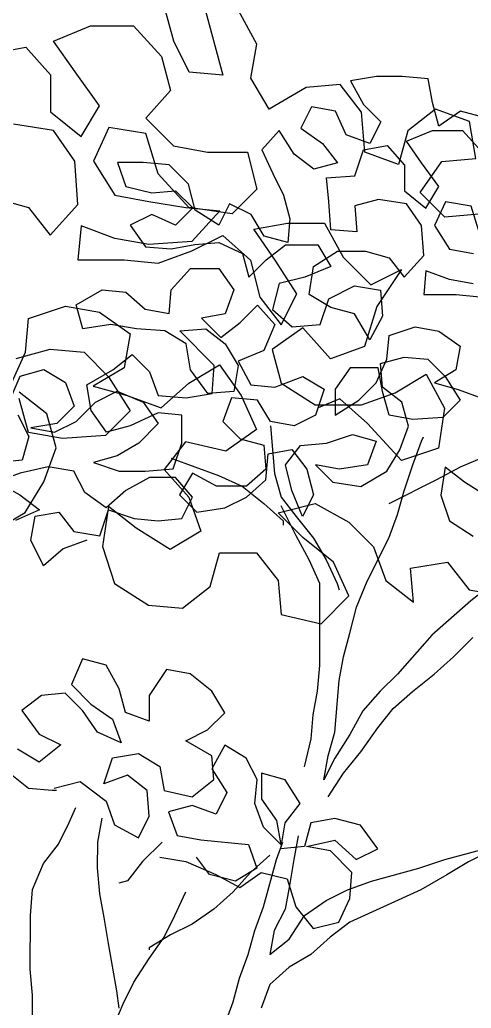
# Model space of a CAD drawing. Header units: millimetres. Extents: x -249630 to 95394, y -188036 to 109963.
# Drawn here: x -72326.8 to -72138.3, y 97045.8 to 97458.7 of the extents above; entities that cross this region are included whole.
import ezdxf

# ---------------------------------------------------------------- set-up
doc = ezdxf.new("R2010")
doc.units = ezdxf.units.MM
doc.layers.add('AHojas', color=86, linetype='Continuous')
doc.layers.add('ATronco', color=36, linetype='Continuous')

# ---------------------------------------------------------------- blocks, each defined once
blk = doc.blocks.new('Arbol_01')
at = {"layer": 'AHojas'}
for p, q in [((0.38707, 2.15271), (0.37471, 2.15066)), ((0.37471, 2.15066), (0.38088, 2.13933)), ((0.39943, 2.1527), (0.38707, 2.15271)), ((0.41178, 2.15165), (0.39943, 2.1527)), ((0.41383, 2.14033), (0.41178, 2.15165)), ((0.35617, 2.13832), (0.35101, 2.12803)), ((0.36749, 2.13625), (0.35617, 2.13832)), ((0.38088, 2.13933), (0.38911, 2.13108)), ((0.41691, 2.129), (0.41383, 2.14033)), ((0.37263, 2.12492), (0.36749, 2.13625)), ((0.42721, 2.13619), (0.41691, 2.129)), ((0.43854, 2.1331), (0.42721, 2.13619)), ((0.38911, 2.13108), (0.38395, 2.12079)), ((0.35101, 2.12803), (0.3613, 2.12081)), ((0.34071, 2.12701), (0.33247, 2.11775)), ((0.34791, 2.11567), (0.34071, 2.12701)), ((0.38395, 2.12079), (0.37263, 2.12492)), ((0.40146, 2.1218), (0.41382, 2.12694)), ((0.41382, 2.12694), (0.42823, 2.12693)), ((0.42823, 2.12693), (0.43749, 2.11662)), ((0.3613, 2.12081), (0.3685, 2.11154)), ((0.40866, 2.1115), (0.40146, 2.1218)), ((0.33247, 2.11775), (0.3376, 2.10642)), ((0.37673, 2.10535), (0.38086, 2.1177)), ((0.38086, 2.1177), (0.39219, 2.11975)), ((0.39219, 2.11975), (0.40042, 2.11048)), ((0.35717, 2.10846), (0.34791, 2.11567)), ((0.26347, 2.11163), (0.26758, 2.1003)), ((0.27583, 2.11162), (0.26347, 2.11163)), ((0.28818, 2.11058), (0.27583, 2.11162)), ((0.3685, 2.11154), (0.35717, 2.10846)), ((0.41688, 2.10017), (0.40866, 2.1115)), ((0.29744, 2.1013), (0.28818, 2.11058)), ((0.40042, 2.11048), (0.40041, 2.09812)), ((0.3376, 2.10642), (0.34274, 2.09611)), ((0.36334, 2.10433), (0.37673, 2.10535)), ((0.36436, 2.09301), (0.36334, 2.10433)), ((0.30052, 2.08895), (0.29744, 2.1013)), ((0.26758, 2.1003), (0.27993, 2.0972)), ((0.27993, 2.0972), (0.29126, 2.09822)), ((0.29126, 2.09822), (0.29949, 2.08998)), ((0.40041, 2.09812), (0.4107, 2.08987)), ((0.4107, 2.08987), (0.41688, 2.10017)), ((0.34274, 2.09611), (0.34582, 2.08479)), ((0.317, 2.09202), (0.31184, 2.08173)), ((0.32729, 2.08686), (0.317, 2.09202)), ((0.36538, 2.07962), (0.36436, 2.09301)), ((0.38805, 2.09401), (0.37672, 2.09094)), ((0.37672, 2.09094), (0.37774, 2.07858)), ((0.40143, 2.09194), (0.38805, 2.09401)), ((0.40863, 2.08164), (0.40143, 2.09194)), ((0.41997, 2.09295), (0.41481, 2.08163)), ((0.43232, 2.09088), (0.41997, 2.09295)), ((0.43643, 2.07749), (0.43232, 2.09088)), ((0.29949, 2.08998), (0.29125, 2.08175)), ((0.31184, 2.08173), (0.30052, 2.08895)), ((0.27992, 2.08691), (0.26962, 2.08177)), ((0.29125, 2.08175), (0.27992, 2.08691)), ((0.33346, 2.07656), (0.32729, 2.08686)), ((0.34582, 2.08479), (0.34478, 2.07346)), ((0.26962, 2.08177), (0.27682, 2.07146)), ((0.40965, 2.06722), (0.40863, 2.08164)), ((0.41481, 2.08163), (0.422, 2.0703)), ((0.37774, 2.07858), (0.36538, 2.07962)), ((0.34478, 2.07346), (0.33346, 2.07656)), ((0.27682, 2.07146), (0.28918, 2.07042)), ((0.28918, 2.07042), (0.3005, 2.07247)), ((0.3005, 2.07247), (0.31183, 2.07349)), ((0.31183, 2.07349), (0.32315, 2.06833)), ((0.33448, 2.06523), (0.34375, 2.07243)), ((0.34375, 2.07243), (0.3592, 2.07242)), ((0.3592, 2.07242), (0.36536, 2.06211)), ((0.32315, 2.06833), (0.32623, 2.057)), ((0.35713, 2.06212), (0.36846, 2.06932)), ((0.36846, 2.06932), (0.38185, 2.06931)), ((0.38185, 2.06931), (0.39317, 2.06621)), ((0.422, 2.0703), (0.43333, 2.06823)), ((0.32623, 2.057), (0.33448, 2.06523)), ((0.39317, 2.06621), (0.40037, 2.05693)), ((0.40037, 2.05693), (0.40965, 2.06722)), ((0.28916, 2.05086), (0.29843, 2.06115)), ((0.29843, 2.06115), (0.31182, 2.06113)), ((0.31182, 2.06113), (0.31902, 2.05083)), ((0.36536, 2.06211), (0.353, 2.05698)), ((0.35506, 2.04874), (0.35713, 2.06212)), ((0.41067, 2.06001), (0.40963, 2.04869)), ((0.42199, 2.05588), (0.41067, 2.06001)), ((0.353, 2.05698), (0.34064, 2.0539)), ((0.43332, 2.05381), (0.42199, 2.05588)), ((0.34064, 2.0539), (0.33754, 2.04155)), ((0.36432, 2.04667), (0.37668, 2.05284)), ((0.37668, 2.05284), (0.38904, 2.05077)), ((0.24385, 2.04369), (0.25621, 2.05089)), ((0.25621, 2.05089), (0.26753, 2.04985)), ((0.26753, 2.04985), (0.27679, 2.0416)), ((0.28812, 2.03953), (0.28916, 2.05086)), ((0.31902, 2.05083), (0.31489, 2.03951)), ((0.36535, 2.04255), (0.35506, 2.04874)), ((0.38904, 2.05077), (0.39006, 2.03841)), ((0.40963, 2.04869), (0.42507, 2.04867)), ((0.42507, 2.04867), (0.4364, 2.04763)), ((0.36019, 2.03432), (0.36432, 2.04667)), ((0.24692, 2.03236), (0.24385, 2.04369)), ((0.27679, 2.0416), (0.28812, 2.03953)), ((0.32209, 2.03538), (0.33034, 2.04361)), ((0.33034, 2.04361), (0.33857, 2.03434)), ((0.33754, 2.04155), (0.3468, 2.0333)), ((0.37667, 2.03945), (0.36535, 2.04255)), ((0.31489, 2.03951), (0.30356, 2.03746)), ((0.38387, 2.02709), (0.37667, 2.03945)), ((0.39006, 2.03841), (0.38387, 2.02709)), ((0.30356, 2.03746), (0.31282, 2.02818)), ((0.31282, 2.02818), (0.32209, 2.03538)), ((0.26031, 2.03441), (0.24692, 2.03236)), ((0.27267, 2.03234), (0.26031, 2.03441)), ((0.28605, 2.0313), (0.27267, 2.03234)), ((0.29326, 2.03129), (0.30562, 2.03231)), ((0.30562, 2.03231), (0.31488, 2.02509)), ((0.33857, 2.03434), (0.33341, 2.02199)), ((0.3468, 2.0333), (0.36019, 2.03432)), ((0.39314, 2.02914), (0.4055, 2.03325)), ((0.4055, 2.03325), (0.41682, 2.03118)), ((0.29634, 2.02511), (0.28605, 2.0313)), ((0.30972, 2.0148), (0.29326, 2.03129)), ((0.3921, 2.01781), (0.39314, 2.02914)), ((0.41682, 2.03118), (0.42711, 2.02396)), ((0.29839, 2.01275), (0.29634, 2.02511)), ((0.31488, 2.02509), (0.32105, 2.01479)), ((0.33341, 2.02199), (0.32105, 2.01685)), ((0.42711, 2.02396), (0.42504, 2.01264)), ((0.26132, 2.01279), (0.2706, 2.01998)), ((0.2706, 2.01998), (0.27883, 2.01174)), ((0.389, 2.01576), (0.40033, 2.01884)), ((0.40033, 2.01884), (0.41166, 2.0178)), ((0.32105, 2.01685), (0.32721, 2.00552)), ((0.38694, 2.00649), (0.3921, 2.01781)), ((0.39002, 2.00443), (0.389, 2.01576)), ((0.41166, 2.0178), (0.41989, 2.00955)), ((0.21704, 2.00974), (0.22837, 2.01282)), ((0.22837, 2.01282), (0.23866, 2.00663)), ((0.24896, 2.00559), (0.26132, 2.01279)), ((0.27883, 2.01174), (0.28293, 2.00041)), ((0.30662, 2.00142), (0.29839, 2.01275)), ((0.30868, 2.00142), (0.30972, 2.0148)), ((0.32105, 2.01479), (0.31897, 2.00244)), ((0.37459, 2.01371), (0.36737, 2.00342)), ((0.38797, 2.0137), (0.37459, 2.01371)), ((0.39002, 2.00237), (0.38797, 2.0137)), ((0.42504, 2.01264), (0.41474, 2.00647)), ((0.21188, 1.99739), (0.21704, 2.00974)), ((0.33854, 2.00448), (0.35193, 2.00961)), ((0.35193, 2.00961), (0.36222, 2.00343)), ((0.41989, 2.00955), (0.42709, 1.99822)), ((0.23866, 2.00663), (0.24277, 1.9953)), ((0.25101, 1.99323), (0.24896, 2.00559)), ((0.32721, 2.00552), (0.33854, 2.00448)), ((0.37869, 1.99826), (0.38694, 2.00649)), ((0.41474, 2.00647), (0.42606, 2.00337)), ((0.25307, 1.99735), (0.26337, 2.00249)), ((0.26337, 2.00249), (0.27572, 1.99733)), ((0.31897, 2.00244), (0.30662, 2.00142)), ((0.36222, 2.00343), (0.35809, 1.99107)), ((0.36737, 2.00342), (0.36736, 1.99106)), ((0.39928, 1.99721), (0.39002, 2.00443)), ((0.3931, 1.99104), (0.39002, 2.00237)), ((0.42606, 2.00337), (0.43738, 1.99924)), ((0.28293, 2.00041), (0.29632, 1.99937)), ((0.29632, 1.99937), (0.30868, 2.00142)), ((0.31794, 1.99935), (0.31381, 1.98802)), ((0.3303, 1.99831), (0.31794, 1.99935)), ((0.24277, 1.9953), (0.23453, 1.98707)), ((0.24379, 1.98809), (0.25307, 1.99735)), ((0.27572, 1.99733), (0.28292, 1.98702)), ((0.33647, 1.988), (0.3303, 1.99831)), ((0.36736, 1.99106), (0.37869, 1.99826)), ((0.40236, 1.98588), (0.39928, 1.99721)), ((0.42709, 1.99822), (0.41884, 1.98999)), ((0.25821, 1.98293), (0.25101, 1.99323)), ((0.28293, 1.99217), (0.26953, 1.98601)), ((0.29425, 1.99113), (0.28293, 1.99217)), ((0.216, 1.9912), (0.22114, 1.9809)), ((0.29424, 1.97775), (0.29425, 1.99113)), ((0.35809, 1.99107), (0.34779, 1.98593)), ((0.40443, 1.98897), (0.3931, 1.99104)), ((0.41884, 1.98999), (0.40443, 1.98897)), ((0.23453, 1.98707), (0.22217, 1.98502)), ((0.23349, 1.98295), (0.24379, 1.98809)), ((0.26953, 1.98601), (0.25821, 1.98293)), ((0.28292, 1.98702), (0.27365, 1.97776)), ((0.31381, 1.98802), (0.32204, 1.97978)), ((0.33646, 1.98594), (0.3385, 1.96329)), ((0.34779, 1.98593), (0.33647, 1.988)), ((0.39823, 1.97456), (0.40236, 1.98588)), ((0.22217, 1.98502), (0.23349, 1.98295)), ((0.22114, 1.9809), (0.21804, 1.96958)), ((0.32204, 1.97978), (0.33337, 1.97668)), ((0.36323, 1.97768), (0.37559, 1.98179)), ((0.37559, 1.98179), (0.38691, 1.97869)), ((0.38691, 1.97869), (0.38278, 1.96737)), ((0.40853, 1.97867), (0.40957, 1.98073)), ((0.27365, 1.97776), (0.26334, 1.9716)), ((0.29011, 1.96539), (0.29424, 1.97775)), ((0.33337, 1.97668), (0.33439, 1.96535)), ((0.34365, 1.9674), (0.35087, 1.97666)), ((0.35087, 1.97666), (0.36323, 1.97768)), ((0.33438, 1.9602), (0.33542, 1.97256)), ((0.33542, 1.97256), (0.34675, 1.97461)), ((0.34675, 1.97461), (0.35395, 1.96534)), ((0.39205, 1.96427), (0.39823, 1.97456)), ((0.21804, 1.96958), (0.20671, 1.96856)), ((0.26334, 1.9716), (0.25201, 1.96852)), ((0.28908, 1.97054), (0.31173, 1.96228)), ((0.23039, 1.96648), (0.217, 1.9634)), ((0.24274, 1.96441), (0.23039, 1.96648)), ((0.25201, 1.96852), (0.26437, 1.96439)), ((0.27672, 1.96438), (0.29011, 1.96539)), ((0.33439, 1.96535), (0.32511, 1.95712)), ((0.34673, 1.95504), (0.34365, 1.9674)), ((0.35395, 1.96534), (0.35703, 1.95298)), ((0.35807, 1.96739), (0.3663, 1.95915)), ((0.36939, 1.96532), (0.35807, 1.96739)), ((0.38278, 1.96737), (0.36939, 1.96532)), ((0.42706, 1.9663), (0.41573, 1.96013)), ((0.41985, 1.9663), (0.41778, 1.95292)), ((0.42911, 1.95909), (0.41985, 1.9663)), ((0.217, 1.9634), (0.20567, 1.95929)), ((0.24788, 1.95411), (0.24274, 1.96441)), ((0.26437, 1.96439), (0.27672, 1.96438)), ((0.29937, 1.96333), (0.29319, 1.95303)), ((0.3107, 1.95714), (0.29937, 1.96333)), ((0.31173, 1.96228), (0.32305, 1.95713)), ((0.37968, 1.95707), (0.39205, 1.96427)), ((0.20567, 1.95929), (0.21699, 1.9531)), ((0.27878, 1.96129), (0.26745, 1.95512)), ((0.29114, 1.96127), (0.27878, 1.96129)), ((0.29936, 1.952), (0.29114, 1.96127)), ((0.32511, 1.95198), (0.33438, 1.9602)), ((0.3663, 1.95915), (0.37968, 1.95707)), ((0.44043, 1.95187), (0.42911, 1.95909)), ((0.32511, 1.95712), (0.3107, 1.95714)), ((0.21699, 1.9531), (0.22625, 1.94589)), ((0.25817, 1.94689), (0.24788, 1.95411)), ((0.26745, 1.95512), (0.25817, 1.94689)), ((0.29319, 1.95303), (0.30142, 1.94479)), ((0.35187, 1.94268), (0.34673, 1.95504)), ((0.35703, 1.95298), (0.35187, 1.94268)), ((0.41778, 1.95292), (0.42189, 1.94056)), ((0.29421, 1.94171), (0.29936, 1.952)), ((0.3148, 1.94684), (0.32511, 1.95198)), ((0.22625, 1.94589), (0.21492, 1.94075)), ((0.25507, 1.93351), (0.2592, 1.94586)), ((0.2592, 1.94586), (0.27155, 1.94173)), ((0.30142, 1.94479), (0.3148, 1.94684)), ((0.22212, 1.93148), (0.22419, 1.9428)), ((0.22419, 1.9428), (0.23552, 1.94485)), ((0.23552, 1.94485), (0.24272, 1.93558)), ((0.27155, 1.94173), (0.28288, 1.94069)), ((0.28288, 1.94069), (0.29421, 1.94171)), ((0.42189, 1.94056), (0.43321, 1.93334)), ((0.24272, 1.93558), (0.25507, 1.93351)), ((0.22829, 1.91911), (0.22212, 1.93148)), ((0.24889, 1.93145), (0.23756, 1.92734)), ((0.23756, 1.92734), (0.22829, 1.91911)), ((0.24678, 1.87482), (0.24162, 1.86247)), ((0.2581, 1.87172), (0.24678, 1.87482)), ((0.26427, 1.86039), (0.2581, 1.87172)), ((0.28693, 1.86964), (0.27868, 1.85729)), ((0.29826, 1.86757), (0.28693, 1.86964)), ((0.30855, 1.85932), (0.29826, 1.86757)), ((0.24162, 1.86247), (0.25088, 1.85319)), ((0.26735, 1.84906), (0.26427, 1.86039)), ((0.2272, 1.85733), (0.21793, 1.85014)), ((0.23853, 1.85835), (0.2272, 1.85733)), ((0.24676, 1.85011), (0.23853, 1.85835)), ((0.27868, 1.85729), (0.27867, 1.84493)), ((0.31472, 1.84902), (0.30855, 1.85932)), ((0.25088, 1.85319), (0.26117, 1.84598)), ((0.21793, 1.85014), (0.22615, 1.8388)), ((0.25396, 1.83981), (0.24676, 1.85011)), ((0.27867, 1.84493), (0.26735, 1.84906)), ((0.30647, 1.84079), (0.31472, 1.84902)), ((0.26117, 1.84598), (0.26528, 1.83465)), ((0.26528, 1.83465), (0.25396, 1.83981)), ((0.29617, 1.83565), (0.30647, 1.84079)), ((0.22615, 1.8388), (0.23645, 1.83364)), ((0.23645, 1.83364), (0.22614, 1.82542)), ((0.30852, 1.82843), (0.29617, 1.83565)), ((0.3147, 1.83357), (0.30851, 1.82225)), ((0.32499, 1.82738), (0.3147, 1.83357)), ((0.22614, 1.82542), (0.21585, 1.8316)), ((0.25702, 1.81509), (0.26115, 1.82744)), ((0.26115, 1.82744), (0.27351, 1.82949)), ((0.27351, 1.82949), (0.2838, 1.8233)), ((0.30954, 1.8171), (0.30852, 1.82843)), ((0.33013, 1.81708), (0.32499, 1.82738)), ((0.2838, 1.8233), (0.28585, 1.81198)), ((0.21069, 1.82131), (0.22098, 1.81306)), ((0.30851, 1.82225), (0.31571, 1.81092)), ((0.33219, 1.82017), (0.33218, 1.80781)), ((0.34352, 1.81707), (0.33219, 1.82017)), ((0.26835, 1.8192), (0.25702, 1.81509)), ((0.27761, 1.81198), (0.26835, 1.8192)), ((0.29923, 1.80887), (0.30954, 1.8171)), ((0.32909, 1.80576), (0.33013, 1.81708)), ((0.35071, 1.80574), (0.34352, 1.81707)), ((0.23334, 1.81305), (0.2457, 1.81613)), ((0.2457, 1.81613), (0.25804, 1.80685)), ((0.22098, 1.81306), (0.23231, 1.81202)), ((0.23231, 1.81202), (0.23437, 1.81202)), ((0.27863, 1.79963), (0.27761, 1.81198)), ((0.28585, 1.81198), (0.29923, 1.80887)), ((0.31571, 1.81092), (0.31055, 1.80063)), ((0.25804, 1.80685), (0.26215, 1.79552)), ((0.33218, 1.80781), (0.33938, 1.79751)), ((0.29923, 1.80476), (0.2879, 1.80168)), ((0.31055, 1.80063), (0.29923, 1.80476)), ((0.3332, 1.79443), (0.32909, 1.80576)), ((0.3435, 1.79648), (0.35071, 1.80574)), ((0.2879, 1.80168), (0.29201, 1.79035)), ((0.27347, 1.78933), (0.27863, 1.79963)), ((0.33938, 1.79751), (0.34143, 1.78618)), ((0.36718, 1.79851), (0.35585, 1.79647)), ((0.37954, 1.79541), (0.36718, 1.79851)), ((0.26215, 1.79552), (0.27347, 1.78933)), ((0.34143, 1.78618), (0.3332, 1.79443)), ((0.34143, 1.78412), (0.3435, 1.79648)), ((0.35585, 1.79647), (0.35275, 1.78514)), ((0.38776, 1.78408), (0.37954, 1.79541)), ((0.29201, 1.79035), (0.30333, 1.78828)), ((0.34967, 1.79029), (0.3476, 1.77897)), ((0.30333, 1.78828), (0.32598, 1.7862)), ((0.33936, 1.77898), (0.34246, 1.78721)), ((0.35378, 1.78514), (0.36717, 1.78822)), ((0.36717, 1.78822), (0.37746, 1.77894)), ((0.32598, 1.7862), (0.33009, 1.77487)), ((0.35275, 1.78514), (0.34143, 1.78412)), ((0.36511, 1.78307), (0.35378, 1.78514)), ((0.37746, 1.77894), (0.38776, 1.78408)), ((0.33628, 1.78104), (0.327, 1.77281)), ((0.3754, 1.77277), (0.36511, 1.78307)), ((0.28376, 1.78006), (0.29612, 1.77799)), ((0.29612, 1.77799), (0.31053, 1.77179)), ((0.30744, 1.7718), (0.30127, 1.78004)), ((0.33009, 1.77487), (0.31979, 1.7687)), ((0.31979, 1.7687), (0.30744, 1.7718)), ((0.31053, 1.77179), (0.32185, 1.76561)), ((0.327, 1.77281), (0.31876, 1.76355)), ((0.32185, 1.76561), (0.33215, 1.7728)), ((0.33215, 1.7728), (0.3445, 1.7697)), ((0.37436, 1.76041), (0.3754, 1.77277)), ((0.3445, 1.7697), (0.34861, 1.75631)), ((0.3692, 1.74909), (0.37436, 1.76041)), ((0.34861, 1.75631), (0.35684, 1.74601)), ((0.35684, 1.74601), (0.3692, 1.74909)), ((0.74724, 1.51872), (0.74416, 1.53005)), ((0.75754, 1.53004), (0.7637, 1.50738)), ((0.77504, 1.51767), (0.76887, 1.529)), ((0.70708, 1.51876), (0.71944, 1.5239)), ((0.71944, 1.5239), (0.73385, 1.52388)), ((0.73385, 1.52388), (0.74311, 1.51358)), ((0.68648, 1.51466), (0.69781, 1.51671)), ((0.69781, 1.51671), (0.70604, 1.50743)), ((0.71428, 1.50846), (0.70708, 1.51876)), ((0.75237, 1.50842), (0.74724, 1.51872)), ((0.77297, 1.50634), (0.77504, 1.51767)), ((0.74311, 1.51358), (0.74619, 1.50225)), ((0.70604, 1.50743), (0.70603, 1.49508)), ((0.7225, 1.49712), (0.71428, 1.50846)), ((0.7637, 1.50738), (0.75237, 1.50842)), ((0.77913, 1.49604), (0.77297, 1.50634)), ((0.7915, 1.50324), (0.77913, 1.49604)), ((0.80282, 1.50426), (0.7915, 1.50324)), ((0.81002, 1.49498), (0.80282, 1.50426)), ((0.74619, 1.50225), (0.73794, 1.49299)), ((0.71632, 1.48683), (0.7225, 1.49712)), ((0.70603, 1.49508), (0.71632, 1.48683)), ((0.73794, 1.49299), (0.7472, 1.48371)), ((0.81104, 1.4816), (0.81002, 1.49498)), ((0.83474, 1.49599), (0.82546, 1.48879)), ((0.84606, 1.49186), (0.83474, 1.49599)), ((0.70705, 1.4889), (0.69367, 1.49097)), ((0.72559, 1.48991), (0.72043, 1.47859)), ((0.73794, 1.48784), (0.72559, 1.48991)), ((0.84811, 1.4795), (0.84606, 1.49186)), ((0.71425, 1.4786), (0.70705, 1.4889)), ((0.74205, 1.47445), (0.73794, 1.48784)), ((0.82546, 1.48879), (0.82236, 1.47747)), ((0.7472, 1.48371), (0.75853, 1.48164)), ((0.75853, 1.48164), (0.77191, 1.48163)), ((0.77191, 1.48163), (0.77499, 1.46927)), ((0.82236, 1.47747), (0.81104, 1.4816)), ((0.71527, 1.46418), (0.71425, 1.4786)), ((0.72043, 1.47859), (0.72762, 1.46726)), ((0.82956, 1.46819), (0.83678, 1.47848)), ((0.83678, 1.47848), (0.84811, 1.4795)), ((0.75233, 1.46312), (0.74205, 1.47445)), ((0.72762, 1.46726), (0.73895, 1.46519)), ((0.77499, 1.46927), (0.76675, 1.46104)), ((0.83779, 1.45995), (0.82956, 1.46819)), ((0.68747, 1.46626), (0.69879, 1.46316)), ((0.70599, 1.45389), (0.71527, 1.46418)), ((0.73895, 1.46519), (0.7513, 1.46312)), ((0.69879, 1.46316), (0.70599, 1.45389)), ((0.7513, 1.46312), (0.76263, 1.46208)), ((0.76675, 1.46104), (0.75233, 1.46312)), ((0.76263, 1.46208), (0.75335, 1.45179)), ((0.84912, 1.46097), (0.83779, 1.45995)), ((0.71629, 1.45697), (0.71525, 1.44564)), ((0.72761, 1.45284), (0.71629, 1.45697)), ((0.77395, 1.45589), (0.78528, 1.45794)), ((0.78528, 1.45794), (0.79763, 1.45793)), ((0.79763, 1.45793), (0.8038, 1.44659)), ((0.75335, 1.4487), (0.76365, 1.45384)), ((0.76365, 1.45384), (0.77291, 1.44559)), ((0.78115, 1.44558), (0.77395, 1.45589)), ((0.73894, 1.45077), (0.72761, 1.45284)), ((0.75335, 1.45179), (0.73894, 1.45077)), ((0.74202, 1.44459), (0.75335, 1.4487)), ((0.71525, 1.44564), (0.73069, 1.44563)), ((0.73069, 1.44563), (0.74202, 1.44459)), ((0.77291, 1.44559), (0.77599, 1.43323)), ((0.78835, 1.43425), (0.78115, 1.44558)), ((0.8038, 1.44659), (0.81306, 1.43732)), ((0.81306, 1.43732), (0.82336, 1.44246)), ((0.82336, 1.44246), (0.81511, 1.43011)), ((0.78319, 1.42396), (0.78835, 1.43425)), ((0.77599, 1.43323), (0.78319, 1.42396)), ((0.69876, 1.4261), (0.71112, 1.4302)), ((0.71112, 1.4302), (0.72244, 1.42813)), ((0.72244, 1.42813), (0.73273, 1.42092)), ((0.81511, 1.43011), (0.81098, 1.41673)), ((0.69772, 1.41477), (0.69876, 1.4261)), ((0.73273, 1.42092), (0.73066, 1.40959)), ((0.79039, 1.42292), (0.78009, 1.41572)), ((0.79965, 1.41262), (0.79039, 1.42292)), ((0.69256, 1.40345), (0.69772, 1.41477)), ((0.69462, 1.41271), (0.70595, 1.41579)), ((0.70595, 1.41579), (0.71728, 1.41475)), ((0.71728, 1.41475), (0.72551, 1.40651)), ((0.78009, 1.41572), (0.78317, 1.4044)), ((0.81098, 1.41673), (0.79965, 1.41262)), ((0.75228, 1.40442), (0.76258, 1.41059)), ((0.76258, 1.41059), (0.76978, 1.40029)), ((0.73066, 1.40959), (0.72036, 1.40342)), ((0.82126, 1.40127), (0.83157, 1.40744)), ((0.83157, 1.40744), (0.83773, 1.39611)), ((0.72551, 1.40651), (0.73271, 1.39517)), ((0.743, 1.39619), (0.75228, 1.40442)), ((0.78317, 1.4044), (0.79449, 1.39718)), ((0.7049, 1.39417), (0.69564, 1.40139)), ((0.72036, 1.40342), (0.73168, 1.40032)), ((0.80993, 1.39716), (0.82126, 1.40127)), ((0.69872, 1.388), (0.69564, 1.39933)), ((0.73168, 1.40032), (0.743, 1.39619)), ((0.76978, 1.40029), (0.77492, 1.38896)), ((0.79449, 1.39718), (0.80993, 1.39716)), ((0.80273, 1.39923), (0.79552, 1.39615)), ((0.81199, 1.39098), (0.80273, 1.39923)), ((0.70798, 1.38284), (0.7049, 1.39417)), ((0.73271, 1.39517), (0.72446, 1.38694)), ((0.83773, 1.39611), (0.83566, 1.38272)), ((0.8233, 1.37862), (0.81199, 1.39098)), ((0.71005, 1.38593), (0.69872, 1.388)), ((0.77492, 1.38896), (0.76461, 1.38176)), ((0.72446, 1.38694), (0.71005, 1.38593)), ((0.75123, 1.38486), (0.74402, 1.3756)), ((0.76461, 1.38176), (0.75123, 1.38486)), ((0.70385, 1.37152), (0.70798, 1.38284)), ((0.83566, 1.38272), (0.8233, 1.37862)), ((0.74402, 1.3756), (0.75224, 1.36633)), ((0.69767, 1.36123), (0.70385, 1.37152)), ((0.75224, 1.36633), (0.75635, 1.355)), ((0.7821, 1.36115), (0.79446, 1.36423)), ((0.79446, 1.36423), (0.80578, 1.35804)), ((0.6853, 1.35403), (0.69767, 1.36123)), ((0.72547, 1.36326), (0.7234, 1.34988)), ((0.73473, 1.35604), (0.72547, 1.36326)), ((0.79033, 1.3529), (0.7821, 1.36115)), ((0.80578, 1.35804), (0.81401, 1.34979)), ((0.74605, 1.34883), (0.73473, 1.35604)), ((0.75635, 1.355), (0.74605, 1.34883)), ((0.80062, 1.34466), (0.79033, 1.3529)), ((0.7234, 1.34988), (0.72751, 1.33752)), ((0.75942, 1.33646), (0.76252, 1.34778)), ((0.76252, 1.34778), (0.77488, 1.34777)), ((0.77488, 1.34777), (0.78208, 1.3385)), ((0.81401, 1.34979), (0.81812, 1.33846)), ((0.80576, 1.33333), (0.80062, 1.34466)), ((0.82636, 1.34258), (0.83872, 1.34462)), ((0.83872, 1.34462), (0.84592, 1.33535)), ((0.82738, 1.33125), (0.82636, 1.34258)), ((0.78208, 1.3385), (0.7831, 1.32717)), ((0.81812, 1.33846), (0.82738, 1.33125)), ((0.72751, 1.33752), (0.73883, 1.3303)), ((0.75015, 1.32926), (0.75942, 1.33646)), ((0.84592, 1.33535), (0.85827, 1.33328)), ((0.79648, 1.32407), (0.80576, 1.33333)), ((0.73883, 1.3303), (0.75015, 1.32926)), ((0.7831, 1.32717), (0.79648, 1.32407))]:
    blk.add_line(p, q, dxfattribs=at)
at = {"layer": 'ATronco'}
for p, q in [((0.40441, 1.96735), (0.40853, 1.97867)), ((0.43942, 1.97143), (0.42706, 1.9663)), ((0.40028, 1.955), (0.40441, 1.96735)), ((0.3385, 1.96329), (0.34158, 1.95196)), ((0.41573, 1.96013), (0.39306, 1.94882)), ((0.32305, 1.95713), (0.33334, 1.94888)), ((0.39718, 1.94367), (0.40028, 1.955)), ((0.33334, 1.94888), (0.3426, 1.94063)), ((0.34158, 1.95196), (0.34878, 1.94269)), ((0.34877, 1.93342), (0.34158, 1.94784)), ((0.34878, 1.94269), (0.35701, 1.93238)), ((0.39305, 1.93235), (0.39718, 1.94367)), ((0.3426, 1.94063), (0.3426, 1.93857)), ((0.35494, 1.92209), (0.34877, 1.93342)), ((0.35701, 1.93238), (0.36318, 1.92208)), ((0.38273, 1.91177), (0.39305, 1.93235)), ((0.36008, 1.91076), (0.35494, 1.92209)), ((0.36318, 1.92208), (0.36832, 1.91075)), ((0.36004, 1.87163), (0.36008, 1.91076)), ((0.36832, 1.91075), (0.36934, 1.90766)), ((0.37757, 1.89941), (0.38273, 1.91177)), ((0.44142, 1.90965), (0.43215, 1.90245)), ((0.37447, 1.88706), (0.37757, 1.89941)), ((0.43215, 1.90245), (0.4136, 1.886)), ((0.37137, 1.87574), (0.37447, 1.88706)), ((0.4136, 1.886), (0.39711, 1.86748)), ((0.42389, 1.87569), (0.43316, 1.88495)), ((0.3693, 1.86441), (0.37137, 1.87574)), ((0.41461, 1.86746), (0.42389, 1.87569)), ((0.359, 1.85927), (0.36004, 1.87163)), ((0.39711, 1.86748), (0.38886, 1.85925)), ((0.40431, 1.85923), (0.41461, 1.86746)), ((0.36722, 1.8397), (0.3693, 1.86441)), ((0.35693, 1.84795), (0.359, 1.85927)), ((0.38886, 1.85925), (0.38062, 1.84999)), ((0.39503, 1.851), (0.40431, 1.85923)), ((0.38062, 1.84999), (0.37443, 1.83867)), ((0.38782, 1.84174), (0.39503, 1.851)), ((0.35589, 1.83662), (0.35693, 1.84795)), ((0.37957, 1.83042), (0.38782, 1.84174)), ((0.35279, 1.82324), (0.35589, 1.83662)), ((0.36412, 1.82838), (0.36722, 1.8397)), ((0.37443, 1.83867), (0.36721, 1.82735)), ((0.37132, 1.82013), (0.37957, 1.83042)), ((0.36205, 1.81705), (0.36412, 1.82838)), ((0.36721, 1.82735), (0.36205, 1.81705)), ((0.3641, 1.80881), (0.37132, 1.82013)), ((0.24053, 1.79657), (0.24363, 1.80378)), ((0.25598, 1.79862), (0.25391, 1.78729)), ((0.23537, 1.78628), (0.24053, 1.79657)), ((0.25391, 1.78729), (0.2539, 1.77494)), ((0.2848, 1.78726), (0.27552, 1.77801)), ((0.22816, 1.77702), (0.23537, 1.78628)), ((0.41968, 1.7789), (0.44234, 1.78506)), ((0.44131, 1.783), (0.431, 1.77786)), ((0.27552, 1.77801), (0.26831, 1.76874)), ((0.33316, 1.75633), (0.33936, 1.77898)), ((0.3476, 1.77897), (0.34553, 1.76661)), ((0.40732, 1.7748), (0.41968, 1.7789)), ((0.431, 1.77786), (0.4207, 1.77169)), ((0.223, 1.76467), (0.22816, 1.77702)), ((0.2539, 1.77494), (0.25491, 1.76258)), ((0.38466, 1.76864), (0.40732, 1.7748)), ((0.4207, 1.77169), (0.40834, 1.7645)), ((0.26831, 1.76874), (0.26419, 1.76772)), ((0.37333, 1.76453), (0.38466, 1.76864)), ((0.22196, 1.75231), (0.223, 1.76467)), ((0.34553, 1.76661), (0.34346, 1.75529)), ((0.36303, 1.75939), (0.37333, 1.76453)), ((0.40834, 1.7645), (0.37435, 1.74908)), ((0.25491, 1.76258), (0.25696, 1.75125)), ((0.29094, 1.75225), (0.2961, 1.76357)), ((0.31876, 1.76355), (0.30948, 1.75532)), ((0.35272, 1.75219), (0.36303, 1.75939)), ((0.30948, 1.75532), (0.29918, 1.74812)), ((0.32904, 1.74501), (0.33316, 1.75633)), ((0.34346, 1.75529), (0.3383, 1.745)), ((0.22193, 1.72657), (0.22196, 1.75231)), ((0.25696, 1.75125), (0.25901, 1.73889)), ((0.28579, 1.74196), (0.29094, 1.75225)), ((0.34551, 1.74087), (0.35272, 1.75219)), ((0.29918, 1.74812), (0.28888, 1.74298)), ((0.37435, 1.74908), (0.36507, 1.74188)), ((0.32594, 1.73368), (0.32904, 1.74501)), ((0.3383, 1.745), (0.33623, 1.73367)), ((0.28888, 1.74298), (0.27857, 1.73682)), ((0.27857, 1.73167), (0.28579, 1.74196)), ((0.33623, 1.73367), (0.34551, 1.74087)), ((0.36507, 1.74188), (0.3558, 1.73366)), ((0.25901, 1.73889), (0.26311, 1.71624)), ((0.27857, 1.73682), (0.27857, 1.73579)), ((0.27135, 1.72035), (0.27857, 1.73167)), ((0.32181, 1.72236), (0.32594, 1.73368)), ((0.3558, 1.73366), (0.34549, 1.72749)), ((0.34549, 1.72749), (0.33622, 1.71926)), ((0.22295, 1.71421), (0.22193, 1.72657)), ((0.31871, 1.71104), (0.32181, 1.72236)), ((0.26619, 1.71005), (0.27135, 1.72035)), ((0.33622, 1.71926), (0.33209, 1.70794)), ((0.26311, 1.71624), (0.26413, 1.708)), ((0.22294, 1.70186), (0.22295, 1.71421)), ((0.31458, 1.69971), (0.31871, 1.71104)), ((0.26103, 1.6977), (0.26619, 1.71005))]:
    blk.add_line(p, q, dxfattribs=at)

msp = doc.modelspace()

# ---------------------------------------------------------------- block references
for p, xscale, yscale, zscale in [((-73196.564, 95551.303), 1250, 1250, 1250), ((-72516.569, 95551.303), 875, 875, 875)]:
    msp.add_blockref('Arbol_01', p, dxfattribs=dict(xscale=xscale, yscale=yscale, zscale=zscale))

doc.saveas('drawing.dxf')
